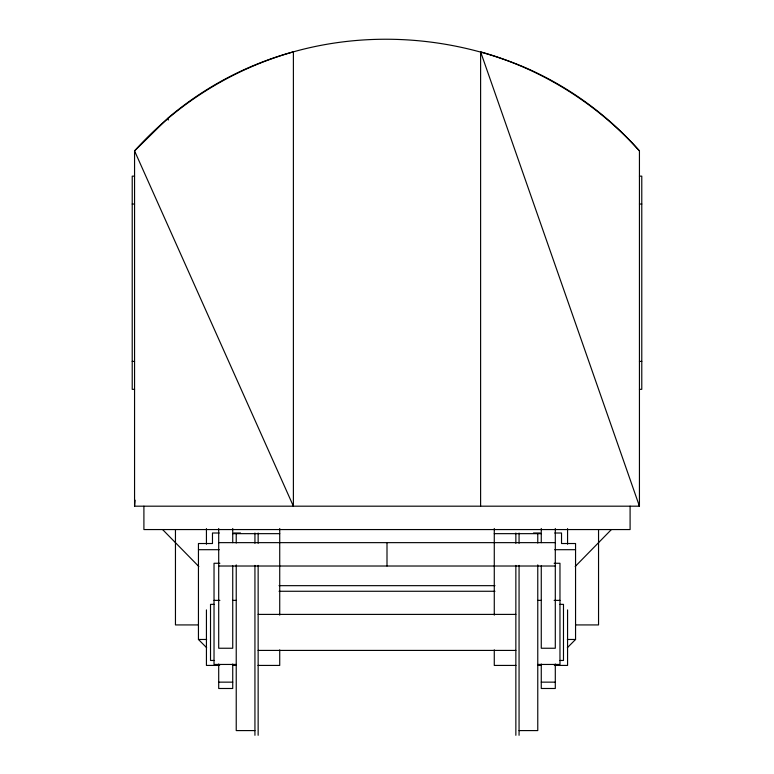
<?xml version="1.0" encoding="UTF-8"?>
<svg xmlns="http://www.w3.org/2000/svg" width="774" height="774" viewBox="0 0 774 774"><rect width="100%" height="100%" fill="white"/><g stroke="black" fill="none" stroke-linecap="round" stroke-linejoin="round"><path stroke-width="1.16" d="M134.56 506.186L134.56 150.901L168.442 117.658A355.043 340.096 58.1 0 1 293.394 51.839C369.798 30.389 452.5 36.746 525.401 67.677A355.043 340.028 -54 0 1 639.44 150.901L639.44 506.186L134.56 506.186L135.082 500.178M168.239 120.067L168.442 117.658M575.179 566.51L611.392 529.561M567.332 647.732L575.556 639.469L575.556 543.522L561.527 543.522L561.527 533.005L554.764 533.005M134.56 176.143L132.219 176.143L132.219 389.322L134.56 389.322M639.44 176.143L641.781 176.143L641.781 389.322L639.44 389.322M132.219 204.036L134.56 204.036M639.44 204.036L641.781 204.036M132.219 361.419L134.56 361.419M639.44 361.419L641.781 361.419M219.236 533.005L212.473 533.005L212.473 543.522L198.444 543.522L198.444 639.469L206.668 647.732M233.758 533.005L240.52 533.005M533.48 533.005L540.242 533.005M232.732 533.654L279.733 533.654M494.267 533.654L541.268 533.654M218.703 542.642L555.297 542.642M198.444 549.695L219.236 549.695M554.764 549.695L575.556 549.695M219.874 563.269L214.03 563.269L214.03 664.45L236.234 664.45M554.126 563.269L559.97 563.269L559.97 664.45L537.766 664.45M218.703 566.017L555.297 566.017M279.027 585.666L494.973 585.666M279.027 591.268L494.973 591.268M214.03 600.372L219.874 600.372M232.732 600.372L236.234 600.372M537.766 600.372L541.268 600.372M554.126 600.372L559.97 600.372M214.03 604.359L210.518 604.359L210.518 660.464L214.03 660.464M559.97 604.359L563.482 604.359L563.482 660.464L559.97 660.464M258.148 614.401L515.852 614.401M198.328 624.928L175.456 624.928L175.456 529.561M575.672 624.928L598.544 624.928L598.544 529.561M198.444 639.469L206.658 639.469M567.342 639.469L575.556 639.469M258.148 650.421L515.852 650.421M219.652 665.427L206.435 665.427L206.435 609.902M232.732 665.427L236.467 665.427M258.032 665.427L279.724 665.427L279.724 649.86M515.968 665.427L494.276 665.427L494.276 649.86M537.533 665.427L541.268 665.427M554.348 665.427L567.565 665.427L567.565 609.902M218.703 682.146L232.732 682.146M541.268 682.146L555.297 682.146M254.936 730.588L236.234 730.588L236.234 564.875M519.064 730.588L537.766 730.588L537.766 564.875M162.608 529.561L198.821 566.51M639.44 150.901A343.898 340.096 -58.3 0 0 480.606 51.839L639.44 506.186L638.84 503.855M630.094 506.186L630.094 529.561L143.906 529.561L143.906 506.186M567.565 528.613L567.565 544.219M555.297 528.478L555.297 648.244L541.268 648.244L541.268 565.823M555.297 664.005L555.297 688.492L541.268 688.492L541.268 664.005M541.268 528.478L541.268 542.661M537.766 534.244L537.766 543.029M519.064 533.034L519.064 543.309M519.064 565.388L519.064 735.3M515.852 533.034L515.852 543.309M515.852 565.388L515.852 735.3M494.276 528.478L494.276 615.127M480.606 51.839L480.606 506.186M387 542.642L387 566.017M279.724 528.478L279.724 615.127M258.148 533.034L258.148 543.309M258.148 565.388L258.148 735.3M254.936 533.034L254.936 543.309M254.936 565.388L254.936 735.3M236.234 534.244L236.234 543.029M232.732 528.478L232.732 542.661M232.732 565.823L232.732 648.244L218.703 648.244L218.703 528.478M232.732 664.005L232.732 688.492L218.703 688.492L218.703 664.005M206.435 528.613L206.435 544.219M293.394 506.186L134.56 150.901A343.898 340.096 57.3 0 1 293.394 51.839L293.394 506.186"/></g></svg>
